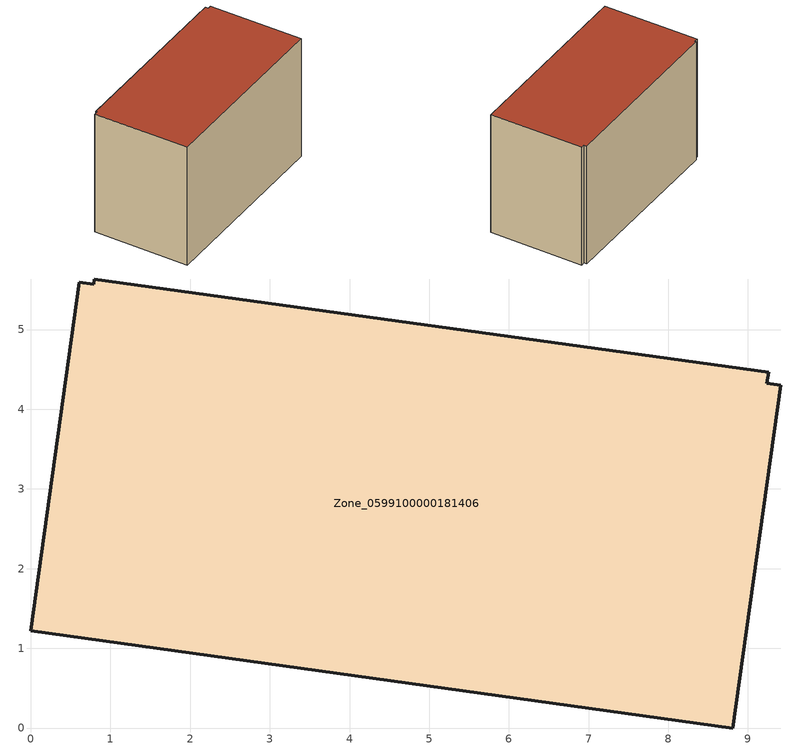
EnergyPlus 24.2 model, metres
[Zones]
Zone_0599100000181406
 floor ground (C_G): 0.8,5.63 9.26,4.46 9.23,4.33 9.41,4.3 8.81,0 0,1.22 0.61,5.6 0.79,5.57 z0
 wall outside (C_F): 8.81,0 9.41,4.3 9.23,4.33 9.26,4.46 0.8,5.63 0.79,5.57 0.61,5.6 0,1.22 8.81,0 z0:5.9
 roof outside (C_R): 9.26,4.46 0.8,5.63 0.79,5.57 0.61,5.6 0,1.22 8.81,0 9.41,4.3 9.23,4.33 z5.9
[BUILDING]
Pand.0599100000181406: North Axis=0; Terrain=City; Loads Convergence Tolerance Value=0.04; Temperature Convergence Tolerance Value=0.4; Solar Distribution=FullExterior; Maximum Number of Warmup Days=25; Minimum Number of Warmup Days=1
[Site:Location]
Rotterdam.The.Hague.AP_ZH_NLD Design_Conditions: Latitude=51.96; Longitude=4.45; Time Zone=1; Elevation=-4.5
[SITE:GROUNDTEMPERATURE:BUILDINGSURFACE]
18, 18, 18, 18, 18, 18, 18, 18, 18, 18, 18, 18
[MATERIAL] Thermal Absorptance=0.9; Solar Absorptance=0.7; Visible Absorptance=0.7
Name | Roughness | Thickness | Conductivity | Density | Specific Heat
G.TC.1946-1964 | MediumSmooth | 0.15 | 1 | 540 | 1210
F.TC.1946-1964 | Rough | 0.3 | 0.857143 | 1920 | 840
R.TC.1946-1964 | MediumRough | 0.2 | 0.235294 | 1500 | 1000
[CONSTRUCTION]
C_G: G.TC.1946-1964
C_F: F.TC.1946-1964
C_R: R.TC.1946-1964
[ZONE]
Zone_0599100000181406: Type=1; Multiplier=1; Ceiling Height=Autocalculate; Volume=Autocalculate; Floor Area=autocalculate; Part of Total Floor Area=Yes
[ZONEINFILTRATION:DESIGNFLOWRATE]
Infil_Zone_0599100000181406: Zone or ZoneList or Space or SpaceList=Zone_0599100000181406; Schedule=AlwaysOn; Design Flow Rate Calculation Method=Flow/Area; Flow Rate per Floor Area=0.003; Constant Term Coefficient=1; Temperature Term Coefficient=0; Velocity Term Coefficient=0; Velocity Squared Term Coefficient=0
[HVACTEMPLATE:ZONE:IDEALLOADSAIRSYSTEM]
Zone_0599100000181406: Maximum Heating Supply Air Temperature=50; Minimum Cooling Supply Air Temperature=13; Maximum Heating Supply Air Humidity Ratio=0.0156; Minimum Cooling Supply Air Humidity Ratio=0.0077; Heating Limit=NoLimit; Cooling Limit=NoLimit; Dehumidification Control Type=ConstantSensibleHeatRatio; Cooling Sensible Heat Ratio=0.7; Dehumidification Setpoint=60; Humidification Control Type=None; Humidification Setpoint=30; Outdoor Air Method=None; Outdoor Air Flow Rate per Person=0.00944; Outdoor Air Flow Rate per Zone Floor Area=0; Outdoor Air Flow Rate per Zone=0; Demand Controlled Ventilation Type=None; Outdoor Air Economizer Type=NoEconomizer; Heat Recovery Type=None; Sensible Heat Recovery Effectiveness=0.7; Latent Heat Recovery Effectiveness=0.65
[ZONECONTROL:THERMOSTAT]
ThermostatControl_Zone_0599100000181406: Zone or ZoneList=Zone_0599100000181406; Control Type Schedule=DualSetpointControlType; Control 1=Thermostat_Zone_0599100000181406; Temperature Difference Between Cutout And Setpoint=0
[THERMOSTATSETPOINT:DUALSETPOINT]
Thermostat_Zone_0599100000181406: Heating Setpoint Temperature Schedule=HeatingSetpoint_Zone_0599100000181406; Cooling Setpoint Temperature Schedule=CoolingSetpoint_Zone_0599100000181406
[SCHEDULE:COMPACT]
HeatingSetpoint_Zone_0599100000181406: Through: 12/31, For: AllDays, Until: 24:00, 21
CoolingSetpoint_Zone_0599100000181406: Through: 12/31, For: AllDays, Until: 24:00, 24
DualSetpointControlType: Through: 12/31, For: AllDays, Until: 24:00, 4
AlwaysOn: Through: 12/31, For: AllDays, Until: 24:00, 1
